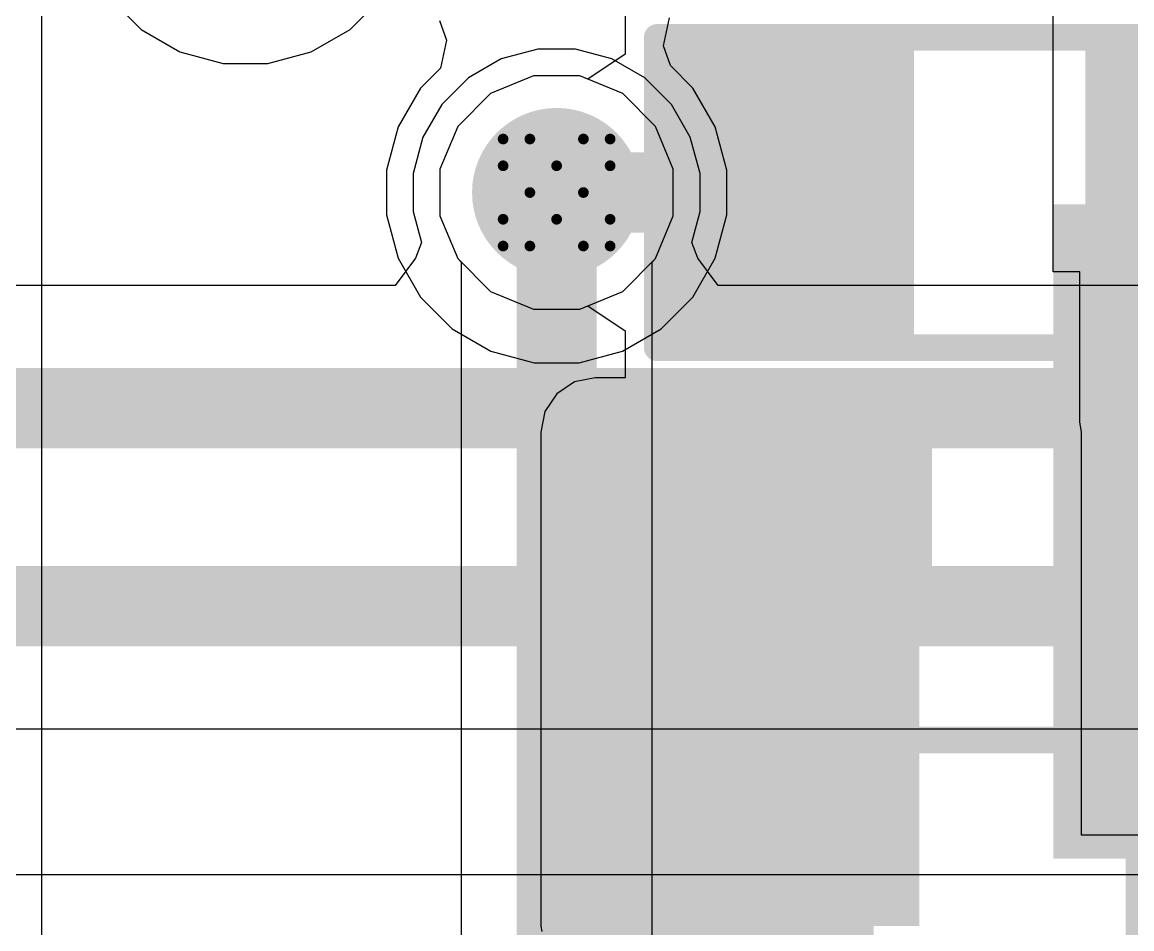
# Model space of a CAD drawing. Header units: inches. Extents: x 0 to 5379, y 0 to 5429.
# Drawn here: x 216.73 to 222, y 57.66 to 61.96 of the extents above; entities that cross this region are included whole.
import ezdxf

# ---------------------------------------------------------------- set-up
doc = ezdxf.new("R2010")
doc.units = ezdxf.units.IN
for name, color, linetype in [('Bottom Layer', 5, 'Continuous'), ('Bottom Solder', 6, 'Continuous'), ('Drill Drawing', 1, 'Continuous'), ('GND01', 16, 'Continuous'), ('GND02', 76, 'Continuous'), ('PWR', 156, 'Continuous'), ('SIG 01', 90, 'Continuous'), ('Top Layer', 1, 'Continuous'), ('Top Overlay', 2, 'Continuous'), ('Top Paste', 8, 'Continuous'), ('Top Solder', 216, 'Continuous'), ('Via Holes', 16, 'Continuous')]:
    doc.layers.add(name, color=color, linetype=linetype)

# ---------------------------------------------------------------- blocks, each defined once
blk = doc.blocks.new('C___0603_14')
at = {"layer": 'Top Layer'}
for points in [[(-0.381, 0.4445), (-0.381, -0.4445), (-1.143, -0.4445), (-1.143, 0.4445)], [(1.143, 0.4445), (1.143, -0.4445), (0.381, -0.4445), (0.381, 0.4445)]]:
    blk.add_hatch(color=1, dxfattribs=at).paths.add_polyline_path(points)
at = {"layer": 'Top Paste'}
for points in [[(-0.381, 0.4445), (-0.381, -0.4445), (-1.143, -0.4445), (-1.143, 0.4445)], [(1.143, 0.4445), (1.143, -0.4445), (0.381, -0.4445), (0.381, 0.4445)]]:
    blk.add_hatch(color=8, dxfattribs=at).paths.add_polyline_path(points)
at = {"layer": 'Top Solder'}
for points in [[(-0.321, 0.5045), (-0.321, -0.5045), (-1.203, -0.5045), (-1.203, 0.5045)], [(1.203, 0.5045), (1.203, -0.5045), (0.321, -0.5045), (0.321, 0.5045)]]:
    blk.add_hatch(color=216, dxfattribs=at).paths.add_polyline_path(points)
at = {"layer": 'Top Overlay'}
for points in [[(-1.2446, 0.5334, 0.127, 0.127, 0), (-0.4572, 0.5334, 0.127, 0.127, 0)], [(-1.2446, -0.5334, 0.127, 0.127, 0), (-1.2446, 0.5334, 0.127, 0.127, 0)], [(0.4572, 0.5334, 0.127, 0.127, 0), (1.2446, 0.5334, 0.127, 0.127, 0)], [(1.2446, -0.5334, 0.127, 0.127, 0), (1.2446, 0.5334, 0.127, 0.127, 0)], [(-1.2446, -0.5334, 0.127, 0.127, 0), (-0.4572, -0.5334, 0.127, 0.127, 0)], [(0.4572, -0.5334, 0.127, 0.127, 0), (1.2446, -0.5334, 0.127, 0.127, 0)]]:
    blk.add_lwpolyline(points, format="xyseb", dxfattribs=at)
for points in [[(-1.2764, 0.5334, 0.0635, 0.0635, 1), (-1.2128, 0.5334, 0.0635, 0.0635, 1)], [(-1.2764, 0.5334, 0.0635, 0.0635, 1), (-1.2128, 0.5334, 0.0635, 0.0635, 1)], [(-0.4889, 0.5334, 0.0635, 0.0635, 1), (-0.4254, 0.5334, 0.0635, 0.0635, 1)], [(0.4254, 0.5334, 0.0635, 0.0635, 1), (0.4889, 0.5334, 0.0635, 0.0635, 1)], [(1.2128, 0.5334, 0.0635, 0.0635, 1), (1.2764, 0.5334, 0.0635, 0.0635, 1)], [(1.2128, 0.5334, 0.0635, 0.0635, 1), (1.2764, 0.5334, 0.0635, 0.0635, 1)], [(-1.2764, -0.5334, 0.0635, 0.0635, 1), (-1.2128, -0.5334, 0.0635, 0.0635, 1)], [(-1.2764, -0.5334, 0.0635, 0.0635, 1), (-1.2128, -0.5334, 0.0635, 0.0635, 1)], [(-0.4889, -0.5334, 0.0635, 0.0635, 1), (-0.4254, -0.5334, 0.0635, 0.0635, 1)], [(0.4254, -0.5334, 0.0635, 0.0635, 1), (0.4889, -0.5334, 0.0635, 0.0635, 1)], [(1.2128, -0.5334, 0.0635, 0.0635, 1), (1.2764, -0.5334, 0.0635, 0.0635, 1)], [(1.2128, -0.5334, 0.0635, 0.0635, 1), (1.2764, -0.5334, 0.0635, 0.0635, 1)]]:
    blk.add_lwpolyline(points, format="xyseb", close=True, dxfattribs=at)
blk = doc.blocks.new('RES_0805_17')
at = {"layer": 'Top Layer'}
for points in [[(-1.524, 0.635), (-0.508, 0.635), (-0.508, -0.635), (-1.524, -0.635)], [(0.508, 0.635), (1.524, 0.635), (1.524, -0.635), (0.508, -0.635)]]:
    blk.add_hatch(color=1, dxfattribs=at).paths.add_polyline_path(points)
at = {"layer": 'Top Paste'}
for points in [[(-1.524, 0.635), (-0.508, 0.635), (-0.508, -0.635), (-1.524, -0.635)], [(0.508, 0.635), (1.524, 0.635), (1.524, -0.635), (0.508, -0.635)]]:
    blk.add_hatch(color=8, dxfattribs=at).paths.add_polyline_path(points)
at = {"layer": 'Top Solder'}
for points in [[(-1.6256, 0.7366), (-0.4064, 0.7366), (-0.4064, -0.7366), (-1.6256, -0.7366)], [(0.4064, 0.7366), (1.6256, 0.7366), (1.6256, -0.7366), (0.4064, -0.7366)]]:
    blk.add_hatch(color=216, dxfattribs=at).paths.add_polyline_path(points)
at = {"layer": 'Top Overlay'}
for points in [[(-1.6256, -0.7366, 0.127, 0.127, 0), (-1.6256, 0.7366, 0.127, 0.127, 0)], [(-1.6256, 0.7366, 0.127, 0.127, 0), (1.6256, 0.7366, 0.127, 0.127, 0)], [(1.6256, -0.7366, 0.127, 0.127, 0), (1.6256, 0.7366, 0.127, 0.127, 0)], [(-1.6256, -0.7366, 0.127, 0.127, 0), (1.6256, -0.7366, 0.127, 0.127, 0)]]:
    blk.add_lwpolyline(points, format="xyseb", dxfattribs=at)
for points in [[(-1.65735, 0.7366, 0.0635, 0.0635, 1), (-1.59385, 0.7366, 0.0635, 0.0635, 1)], [(-1.65735, 0.7366, 0.0635, 0.0635, 1), (-1.59385, 0.7366, 0.0635, 0.0635, 1)], [(1.59385, 0.7366, 0.0635, 0.0635, 1), (1.65735, 0.7366, 0.0635, 0.0635, 1)], [(1.59385, 0.7366, 0.0635, 0.0635, 1), (1.65735, 0.7366, 0.0635, 0.0635, 1)], [(-1.65735, -0.7366, 0.0635, 0.0635, 1), (-1.59385, -0.7366, 0.0635, 0.0635, 1)], [(-1.65735, -0.7366, 0.0635, 0.0635, 1), (-1.59385, -0.7366, 0.0635, 0.0635, 1)], [(1.59385, -0.7366, 0.0635, 0.0635, 1), (1.65735, -0.7366, 0.0635, 0.0635, 1)], [(1.59385, -0.7366, 0.0635, 0.0635, 1), (1.65735, -0.7366, 0.0635, 0.0635, 1)]]:
    blk.add_lwpolyline(points, format="xyseb", close=True, dxfattribs=at)
blk = doc.blocks.new('SOT_23_6_18')
at = {"layer": 'Top Layer'}
for points in [[(-1.92, 1.26), (-0.7, 1.26), (-0.7, 0.64), (-1.92, 0.64)], [(0.7, 1.26), (1.92, 1.26), (1.92, 0.64), (0.7, 0.64)], [(-1.92, 0.31), (-0.7, 0.31), (-0.7, -0.31), (-1.92, -0.31)], [(0.7, 0.31), (1.92, 0.31), (1.92, -0.31), (0.7, -0.31)], [(-1.92, -0.64), (-0.7, -0.64), (-0.7, -1.26), (-1.92, -1.26)], [(0.7, -0.64), (1.92, -0.64), (1.92, -1.26), (0.7, -1.26)]]:
    blk.add_hatch(color=1, dxfattribs=at).paths.add_polyline_path(points)
at = {"layer": 'Top Paste'}
for points in [[(-1.92, 1.26), (-0.7, 1.26), (-0.7, 0.64), (-1.92, 0.64)], [(0.7, 1.26), (1.92, 1.26), (1.92, 0.64), (0.7, 0.64)], [(-1.92, 0.31), (-0.7, 0.31), (-0.7, -0.31), (-1.92, -0.31)], [(0.7, 0.31), (1.92, 0.31), (1.92, -0.31), (0.7, -0.31)], [(-1.92, -0.64), (-0.7, -0.64), (-0.7, -1.26), (-1.92, -1.26)], [(0.7, -0.64), (1.92, -0.64), (1.92, -1.26), (0.7, -1.26)]]:
    blk.add_hatch(color=8, dxfattribs=at).paths.add_polyline_path(points)
at = {"layer": 'Top Solder'}
for points in [[(-2.0216, 1.3616), (-0.5984, 1.3616), (-0.5984, 0.5384), (-2.0216, 0.5384)], [(0.5984, 1.3616), (2.0216, 1.3616), (2.0216, 0.5384), (0.5984, 0.5384)], [(-2.0216, 0.4116), (-0.5984, 0.4116), (-0.5984, -0.4116), (-2.0216, -0.4116)], [(0.5984, 0.4116), (2.0216, 0.4116), (2.0216, -0.4116), (0.5984, -0.4116)], [(-2.0216, -0.5384), (-0.5984, -0.5384), (-0.5984, -1.3616), (-2.0216, -1.3616)], [(0.5984, -0.5384), (2.0216, -0.5384), (2.0216, -1.3616), (0.5984, -1.3616)]]:
    blk.add_hatch(color=216, dxfattribs=at).paths.add_polyline_path(points)
at = {"layer": 'Top Overlay'}
for points in [[(-0.889, 1.424, 0.127, 0.127, 0), (-0.889, 1.524, 0.127, 0.127, 0)], [(-0.889, 1.524, 0.127, 0.127, 0), (0.8636, 1.524, 0.127, 0.127, 0)], [(0.8636, 1.424, 0.127, 0.127, 0), (0.8636, 1.524, 0.127, 0.127, 0)], [(-2.1844, 0.8382, 0.127, 0.127, 0), (-2.1844, 1.0922, 0.127, 0.127, 0)], [(-2.1844, 1.0922, 0.127, 0.127, 0), (-2.0574, 0.9652, 0.127, 0.127, 0)], [(-2.1844, 0.8382, 0.127, 0.127, 0), (-2.0574, 0.9652, 0.127, 0.127, 0)], [(-0.889, -1.524, 0.127, 0.127, 0), (-0.889, -1.424, 0.127, 0.127, 0)], [(0.8636, -1.524, 0.127, 0.127, 0), (0.8636, -1.424, 0.127, 0.127, 0)], [(-0.889, -1.524, 0.127, 0.127, 0), (0.8636, -1.524, 0.127, 0.127, 0)]]:
    blk.add_lwpolyline(points, format="xyseb", dxfattribs=at)
for points in [[(-0.9207, 1.524, 0.0635, 0.0635, 1), (-0.8572, 1.524, 0.0635, 0.0635, 1)], [(-0.9207, 1.524, 0.0635, 0.0635, 1), (-0.8572, 1.524, 0.0635, 0.0635, 1)], [(0.8318, 1.524, 0.0635, 0.0635, 1), (0.8953, 1.524, 0.0635, 0.0635, 1)], [(0.8318, 1.524, 0.0635, 0.0635, 1), (0.8953, 1.524, 0.0635, 0.0635, 1)], [(-0.9207, 1.424, 0.0635, 0.0635, 1), (-0.8572, 1.424, 0.0635, 0.0635, 1)], [(0.8318, 1.424, 0.0635, 0.0635, 1), (0.8953, 1.424, 0.0635, 0.0635, 1)], [(-2.2161, 1.0922, 0.0635, 0.0635, 1), (-2.1526, 1.0922, 0.0635, 0.0635, 1)], [(-2.2161, 1.0922, 0.0635, 0.0635, 1), (-2.1526, 1.0922, 0.0635, 0.0635, 1)], [(-2.0892, 0.9652, 0.0635, 0.0635, 1), (-2.0257, 0.9652, 0.0635, 0.0635, 1)], [(-2.0892, 0.9652, 0.0635, 0.0635, 1), (-2.0257, 0.9652, 0.0635, 0.0635, 1)], [(-2.2161, 0.8382, 0.0635, 0.0635, 1), (-2.1526, 0.8382, 0.0635, 0.0635, 1)], [(-2.2161, 0.8382, 0.0635, 0.0635, 1), (-2.1526, 0.8382, 0.0635, 0.0635, 1)], [(-0.9207, -1.424, 0.0635, 0.0635, 1), (-0.8572, -1.424, 0.0635, 0.0635, 1)], [(0.8318, -1.424, 0.0635, 0.0635, 1), (0.8953, -1.424, 0.0635, 0.0635, 1)], [(-0.9207, -1.524, 0.0635, 0.0635, 1), (-0.8572, -1.524, 0.0635, 0.0635, 1)], [(-0.9207, -1.524, 0.0635, 0.0635, 1), (-0.8572, -1.524, 0.0635, 0.0635, 1)], [(0.8318, -1.524, 0.0635, 0.0635, 1), (0.8953, -1.524, 0.0635, 0.0635, 1)], [(0.8318, -1.524, 0.0635, 0.0635, 1), (0.8953, -1.524, 0.0635, 0.0635, 1)]]:
    blk.add_lwpolyline(points, format="xyseb", close=True, dxfattribs=at)

msp = doc.modelspace()

# ---------------------------------------------------------------- hatches: boundary and pattern name
at = {"layer": 'Bottom Layer'}
h = msp.add_hatch(color=5, dxfattribs=at)
edge = h.paths.add_edge_path()
edge.add_arc((219.2701, 61.1506), 0.3, 0, 360)
at = {"layer": 'Bottom Solder'}
h = msp.add_hatch(color=6, dxfattribs=at)
edge = h.paths.add_edge_path()
edge.add_arc((219.2701, 61.1506), 0.4016, 0, 360)
at = {"layer": 'GND01'}
h = msp.add_hatch(color=16, dxfattribs=at)
edge = h.paths.add_edge_path()
edge.add_arc((219.2701, 61.1506), 0.3, 0, 360)
at = {"layer": 'GND02'}
h = msp.add_hatch(color=76, dxfattribs=at)
edge = h.paths.add_edge_path()
edge.add_arc((219.2701, 61.1506), 0.3, 0, 360)
at = {"layer": 'PWR'}
h = msp.add_hatch(color=156, dxfattribs=at)
edge = h.paths.add_edge_path()
edge.add_arc((219.2701, 61.1506), 0.3, 0, 360)
at = {"layer": 'SIG 01'}
h = msp.add_hatch(color=90, dxfattribs=at)
edge = h.paths.add_edge_path()
edge.add_arc((219.2701, 61.1506), 0.3, 0, 360)
at = {"layer": 'Top Layer'}
h = msp.add_hatch(color=1, dxfattribs=at)
edge = h.paths.add_edge_path()
edge.add_arc((219.2701, 61.1506), 0.3, 0, 360)
for points in [[(221.6277, 57.9884), (225.7217, 57.9884), (225.7217, 61.0949), (221.6277, 61.0949)], [(219.4537, 57.6677), (220.9927, 57.6677), (220.9927, 60.0122), (219.4537, 60.0122)]]:
    msp.add_hatch(color=1, dxfattribs=at).paths.add_polyline_path(points)
at = {"layer": 'Top Solder'}
h = msp.add_hatch(color=216, dxfattribs=at)
edge = h.paths.add_edge_path()
edge.add_arc((219.2701, 61.1506), 0.4016, 0, 360)
at = {"layer": 'Via Holes'}
h = msp.add_hatch(color=7, dxfattribs=at)
edge = h.paths.add_edge_path()
edge.add_arc((219.2701, 61.1506), 0.15, 0, 360)

# ---------------------------------------------------------------- linework, layer by layer
at = {"layer": 'Bottom Layer'}
for p, q in [((217.1469, 62.0746), (217.2973, 61.9241)), ((218.2895, 61.9241), (218.4159, 62.0505)), ((218.714, 61.9678), (218.7469, 61.8741)), ((219.777, 61.8472), (219.8056, 61.9797)), ((217.2973, 61.9241), (217.4815, 61.8178)), ((218.1053, 61.8178), (218.2895, 61.9241)), ((218.7469, 61.8741), (218.7184, 61.7416)), ((219.8099, 61.7535), (219.777, 61.8472)), ((217.4815, 61.8178), (217.6871, 61.7627)), ((217.8998, 61.7627), (218.1053, 61.8178)), ((217.6871, 61.7627), (217.8998, 61.7627)), ((218.7184, 61.7416), (218.6235, 61.6467)), ((219.9166, 61.6467), (219.8099, 61.7535)), ((218.6235, 61.6467), (218.5171, 61.4625)), ((220.023, 61.4625), (219.9166, 61.6467)), ((218.5171, 61.4625), (218.4621, 61.257)), ((220.0781, 61.257), (220.023, 61.4625)), ((218.4621, 61.257), (218.4621, 61.0442)), ((220.0781, 61.0442), (220.0781, 61.257)), ((218.4621, 61.0442), (218.5171, 60.8387)), ((220.023, 60.8387), (220.0781, 61.0442)), ((218.5171, 60.8387), (218.6235, 60.6545)), ((219.9166, 60.6545), (220.023, 60.8387)), ((218.6235, 60.6545), (218.774, 60.504)), ((219.7662, 60.504), (219.9166, 60.6545)), ((218.774, 60.504), (218.9582, 60.3977)), ((219.582, 60.3977), (219.7662, 60.504)), ((218.9582, 60.3977), (219.1637, 60.3426)), ((219.3765, 60.3426), (219.582, 60.3977)), ((219.1637, 60.3426), (219.3765, 60.3426)), ((236.0422, 57.912), (201.8929, 57.912))]:
    msp.add_line(p, q, dxfattribs=at)
at = {"layer": 'Drill Drawing'}
for points in [[(219.0161, 61.2776, 0.0508, 0.0508, 0), (219.0161, 61.4046, 0.0508, 0.0508, 0)], [(219.0161, 61.4046, 0.0508, 0.0508, 0), (219.1431, 61.4046, 0.0508, 0.0508, 0)], [(219.1431, 61.4046, 0.0508, 0.0508, 0), (219.2701, 61.2776, 0.0508, 0.0508, 0)], [(219.2701, 61.2776, 0.0508, 0.0508, 0), (219.3971, 61.4046, 0.0508, 0.0508, 0)], [(219.3971, 61.4046, 0.0508, 0.0508, 0), (219.5241, 61.4046, 0.0508, 0.0508, 0)], [(219.5241, 61.2776, 0.0508, 0.0508, 0), (219.5241, 61.4046, 0.0508, 0.0508, 0)], [(219.0161, 61.2776, 0.0508, 0.0508, 0), (219.1431, 61.1506, 0.0508, 0.0508, 0)], [(219.3971, 61.1506, 0.0508, 0.0508, 0), (219.5241, 61.2776, 0.0508, 0.0508, 0)], [(219.0161, 61.0236, 0.0508, 0.0508, 0), (219.1431, 61.1506, 0.0508, 0.0508, 0)], [(219.3971, 61.1506, 0.0508, 0.0508, 0), (219.5241, 61.0236, 0.0508, 0.0508, 0)], [(219.0161, 60.8966, 0.0508, 0.0508, 0), (219.0161, 61.0236, 0.0508, 0.0508, 0)], [(219.1431, 60.8966, 0.0508, 0.0508, 0), (219.2701, 61.0236, 0.0508, 0.0508, 0)], [(219.2701, 61.0236, 0.0508, 0.0508, 0), (219.3971, 60.8966, 0.0508, 0.0508, 0)], [(219.5241, 60.8966, 0.0508, 0.0508, 0), (219.5241, 61.0236, 0.0508, 0.0508, 0)], [(219.0161, 60.8966, 0.0508, 0.0508, 0), (219.1431, 60.8966, 0.0508, 0.0508, 0)], [(219.3971, 60.8966, 0.0508, 0.0508, 0), (219.5241, 60.8966, 0.0508, 0.0508, 0)]]:
    msp.add_lwpolyline(points, format="xyseb", dxfattribs=at)
for points in [[(219.0034, 61.4046, 0.0254, 0.0254, 1), (219.0288, 61.4046, 0.0254, 0.0254, 1)], [(219.0034, 61.4046, 0.0254, 0.0254, 1), (219.0288, 61.4046, 0.0254, 0.0254, 1)], [(219.1304, 61.4046, 0.0254, 0.0254, 1), (219.1558, 61.4046, 0.0254, 0.0254, 1)], [(219.1304, 61.4046, 0.0254, 0.0254, 1), (219.1558, 61.4046, 0.0254, 0.0254, 1)], [(219.3844, 61.4046, 0.0254, 0.0254, 1), (219.4098, 61.4046, 0.0254, 0.0254, 1)], [(219.3844, 61.4046, 0.0254, 0.0254, 1), (219.4098, 61.4046, 0.0254, 0.0254, 1)], [(219.5114, 61.4046, 0.0254, 0.0254, 1), (219.5368, 61.4046, 0.0254, 0.0254, 1)], [(219.5114, 61.4046, 0.0254, 0.0254, 1), (219.5368, 61.4046, 0.0254, 0.0254, 1)], [(219.0034, 61.2776, 0.0254, 0.0254, 1), (219.0288, 61.2776, 0.0254, 0.0254, 1)], [(219.0034, 61.2776, 0.0254, 0.0254, 1), (219.0288, 61.2776, 0.0254, 0.0254, 1)], [(219.2574, 61.2776, 0.0254, 0.0254, 1), (219.2828, 61.2776, 0.0254, 0.0254, 1)], [(219.2574, 61.2776, 0.0254, 0.0254, 1), (219.2828, 61.2776, 0.0254, 0.0254, 1)], [(219.5114, 61.2776, 0.0254, 0.0254, 1), (219.5368, 61.2776, 0.0254, 0.0254, 1)], [(219.5114, 61.2776, 0.0254, 0.0254, 1), (219.5368, 61.2776, 0.0254, 0.0254, 1)], [(219.1304, 61.1506, 0.0254, 0.0254, 1), (219.1558, 61.1506, 0.0254, 0.0254, 1)], [(219.1304, 61.1506, 0.0254, 0.0254, 1), (219.1558, 61.1506, 0.0254, 0.0254, 1)], [(219.3844, 61.1506, 0.0254, 0.0254, 1), (219.4098, 61.1506, 0.0254, 0.0254, 1)], [(219.3844, 61.1506, 0.0254, 0.0254, 1), (219.4098, 61.1506, 0.0254, 0.0254, 1)], [(219.0034, 61.0236, 0.0254, 0.0254, 1), (219.0288, 61.0236, 0.0254, 0.0254, 1)], [(219.0034, 61.0236, 0.0254, 0.0254, 1), (219.0288, 61.0236, 0.0254, 0.0254, 1)], [(219.2574, 61.0236, 0.0254, 0.0254, 1), (219.2828, 61.0236, 0.0254, 0.0254, 1)], [(219.2574, 61.0236, 0.0254, 0.0254, 1), (219.2828, 61.0236, 0.0254, 0.0254, 1)], [(219.5114, 61.0236, 0.0254, 0.0254, 1), (219.5368, 61.0236, 0.0254, 0.0254, 1)], [(219.5114, 61.0236, 0.0254, 0.0254, 1), (219.5368, 61.0236, 0.0254, 0.0254, 1)], [(219.0034, 60.8966, 0.0254, 0.0254, 1), (219.0288, 60.8966, 0.0254, 0.0254, 1)], [(219.0034, 60.8966, 0.0254, 0.0254, 1), (219.0288, 60.8966, 0.0254, 0.0254, 1)], [(219.1304, 60.8966, 0.0254, 0.0254, 1), (219.1558, 60.8966, 0.0254, 0.0254, 1)], [(219.1304, 60.8966, 0.0254, 0.0254, 1), (219.1558, 60.8966, 0.0254, 0.0254, 1)], [(219.3844, 60.8966, 0.0254, 0.0254, 1), (219.4098, 60.8966, 0.0254, 0.0254, 1)], [(219.3844, 60.8966, 0.0254, 0.0254, 1), (219.4098, 60.8966, 0.0254, 0.0254, 1)], [(219.5114, 60.8966, 0.0254, 0.0254, 1), (219.5368, 60.8966, 0.0254, 0.0254, 1)], [(219.5114, 60.8966, 0.0254, 0.0254, 1), (219.5368, 60.8966, 0.0254, 0.0254, 1)]]:
    msp.add_lwpolyline(points, format="xyseb", close=True, dxfattribs=at)
at = {"layer": 'GND01'}
for p, q in [((219.1599, 61.7046), (218.9563, 61.6203)), ((219.3803, 61.7046), (219.1599, 61.7046)), ((219.5839, 61.6203), (219.3803, 61.7046)), ((218.9563, 61.6203), (218.8004, 61.4644)), ((219.7397, 61.4644), (219.5839, 61.6203)), ((218.8004, 61.4644), (218.7161, 61.2608)), ((219.8241, 61.2608), (219.7397, 61.4644)), ((218.7161, 61.2608), (218.7161, 61.0404)), ((219.8241, 61.0404), (219.8241, 61.2608)), ((218.7161, 61.0404), (218.8004, 60.8368)), ((219.7397, 60.8368), (219.8241, 61.0404)), ((218.8004, 60.8368), (218.9563, 60.6809)), ((219.5839, 60.6809), (219.7397, 60.8368)), ((218.9563, 60.6809), (219.1599, 60.5966)), ((219.3803, 60.5966), (219.5839, 60.6809)), ((219.1599, 60.5966), (219.3803, 60.5966))]:
    msp.add_line(p, q, dxfattribs=at)
at = {"layer": 'GND02'}
for p, q in [((219.1599, 61.7046), (218.9563, 61.6203)), ((219.3803, 61.7046), (219.1599, 61.7046)), ((219.5839, 61.6203), (219.3803, 61.7046)), ((218.9563, 61.6203), (218.8004, 61.4644)), ((219.7397, 61.4644), (219.5839, 61.6203)), ((218.8004, 61.4644), (218.7161, 61.2608)), ((219.8241, 61.2608), (219.7397, 61.4644)), ((218.7161, 61.2608), (218.7161, 61.0404)), ((219.8241, 61.0404), (219.8241, 61.2608)), ((218.7161, 61.0404), (218.8004, 60.8368)), ((219.7397, 60.8368), (219.8241, 61.0404)), ((218.8004, 60.8368), (218.9563, 60.6809)), ((219.5839, 60.6809), (219.7397, 60.8368)), ((218.9563, 60.6809), (219.1599, 60.5966)), ((219.3803, 60.5966), (219.5839, 60.6809)), ((219.1599, 60.5966), (219.3803, 60.5966))]:
    msp.add_line(p, q, dxfattribs=at)
at = {"layer": 'PWR'}
for p, q in [((216.8265, 55.4736), (216.8265, 63.2511)), ((219.1599, 61.7046), (218.9563, 61.6203)), ((219.3803, 61.7046), (219.1599, 61.7046)), ((219.5839, 61.6203), (219.3803, 61.7046)), ((218.9563, 61.6203), (218.8004, 61.4644)), ((219.7397, 61.4644), (219.5839, 61.6203)), ((218.8004, 61.4644), (218.7161, 61.2608)), ((219.8241, 61.2608), (219.7397, 61.4644)), ((218.7161, 61.2608), (218.7161, 61.0404)), ((219.8241, 61.0404), (219.8241, 61.2608)), ((218.7161, 61.0404), (218.8004, 60.8368)), ((219.7397, 60.8368), (219.8241, 61.0404)), ((218.8004, 60.8368), (218.8169, 60.8203)), ((218.8169, 60.8203), (218.8169, 56.1022)), ((219.7233, 60.8203), (219.7397, 60.8368)), ((219.7233, 56.2899), (219.7233, 60.8203))]:
    msp.add_line(p, q, dxfattribs=at)
msp.add_lwpolyline([(219.2701, 56.1022, 0.381, 0.381, 0), (219.2701, 61.1506, 0.381, 0.381, 0)], format="xyseb", dxfattribs=at)
msp.add_lwpolyline([(219.1748, 61.1506, 0.1905, 0.1905, 1), (219.3653, 61.1506, 0.1905, 0.1905, 1)], format="xyseb", close=True, dxfattribs=at)
at = {"layer": 'SIG 01'}
for p, q in [((219.1804, 61.8316), (219.0072, 61.7852)), ((219.3597, 61.8316), (219.1804, 61.8316)), ((219.5329, 61.7852), (219.3597, 61.8316)), ((219.0072, 61.7852), (218.8519, 61.6955)), ((219.6882, 61.6955), (219.5329, 61.7852)), ((218.8519, 61.6955), (218.7251, 61.5687)), ((219.815, 61.5687), (219.6882, 61.6955)), ((218.7251, 61.5687), (218.6355, 61.4135)), ((219.9047, 61.4135), (219.815, 61.5687)), ((218.6355, 61.4135), (218.5891, 61.2403)), ((219.9511, 61.2403), (219.9047, 61.4135)), ((218.5891, 61.2403), (218.5891, 61.0609)), ((219.9511, 61.0609), (219.9511, 61.2403)), ((218.5891, 61.0609), (218.6287, 60.9131)), ((219.9115, 60.9131), (219.9511, 61.0609)), ((218.6287, 60.9131), (218.5995, 60.8392)), ((219.9407, 60.8392), (219.9115, 60.9131)), ((218.5995, 60.8392), (218.5035, 60.7099)), ((220.0366, 60.7099), (219.9407, 60.8392)), ((218.5035, 60.7099), (211.9834, 60.7099)), ((230.5785, 60.7099), (220.0366, 60.7099)), ((211.3527, 58.6047), (231.2091, 58.6047))]:
    msp.add_line(p, q, dxfattribs=at)
for points in [[(211.742, 60.1272, 0.381, 0.381, 0), (230.8199, 60.1272, 0.381, 0.381, 0)], [(211.3527, 59.1874, 0.381, 0.381, 0), (231.2091, 59.1874, 0.381, 0.381, 0)]]:
    msp.add_lwpolyline(points, format="xyseb", dxfattribs=at)
at = {"layer": 'Top Layer'}
for p, q in [((221.6277, 61.849), (221.6277, 64.897)), ((219.5957, 62.0396), (219.5957, 61.8078)), ((221.6277, 60.7742), (221.6277, 61.849)), ((219.5957, 61.8078), (219.4179, 61.689)), ((219.1599, 61.7046), (218.9563, 61.6203)), ((219.3803, 61.7046), (219.1599, 61.7046)), ((219.4179, 61.689), (219.3803, 61.7046)), ((218.9563, 61.6203), (218.8004, 61.4644)), ((218.8004, 61.4644), (218.7161, 61.2608)), ((218.7161, 61.2608), (218.7161, 61.0404)), ((218.7161, 61.0404), (218.8004, 60.8368)), ((218.8004, 60.8368), (218.9563, 60.6809)), ((221.7547, 60.7742), (221.6277, 60.7742)), ((221.7547, 60.0621), (221.7547, 60.7742)), ((218.9563, 60.6809), (219.1599, 60.5966)), ((219.1599, 60.5966), (219.3803, 60.5966)), ((219.3803, 60.5966), (219.4179, 60.6122)), ((219.4179, 60.6122), (219.5957, 60.4934)), ((219.5957, 60.4934), (219.5957, 60.2711)), ((219.4537, 60.2711), (219.3546, 60.2514)), ((219.5957, 60.2711), (219.4537, 60.2711)), ((219.3546, 60.2514), (219.2706, 60.1953)), ((219.2706, 60.1953), (219.2144, 60.1113)), ((219.2144, 60.1113), (219.1947, 60.0122)), ((221.7613, 60.0122), (221.7547, 60.0621)), ((219.1947, 60.0122), (219.1947, 57.6677)), ((221.7613, 58.0997), (221.7613, 60.0122)), ((224.0557, 58.0997), (221.7613, 58.0997)), ((219.1947, 57.6677), (219.1997, 57.6426))]:
    msp.add_line(p, q, dxfattribs=at)
msp.add_lwpolyline([(219.2701, 61.1506, 0.381, 0.381, 0), (220.3577, 61.1506, 0.381, 0.381, 0)], format="xyseb", dxfattribs=at)
for points in [[(219.1748, 61.1506, 0.1905, 0.1905, 1), (219.3653, 61.1506, 0.1905, 0.1905, 1)], [(220.2624, 61.1506, 0.1905, 0.1905, 1), (220.4529, 61.1506, 0.1905, 0.1905, 1)]]:
    msp.add_lwpolyline(points, format="xyseb", close=True, dxfattribs=at)

# ---------------------------------------------------------------- block references
for name, p in [('RES_0805_17', (221.3737, 61.1506)), ('C___0603_14', (221.3737, 59.5677)), ('SOT_23_6_18', (221.3737, 57.0277))]:
    msp.add_blockref(name, p)

doc.saveas('drawing.dxf')
